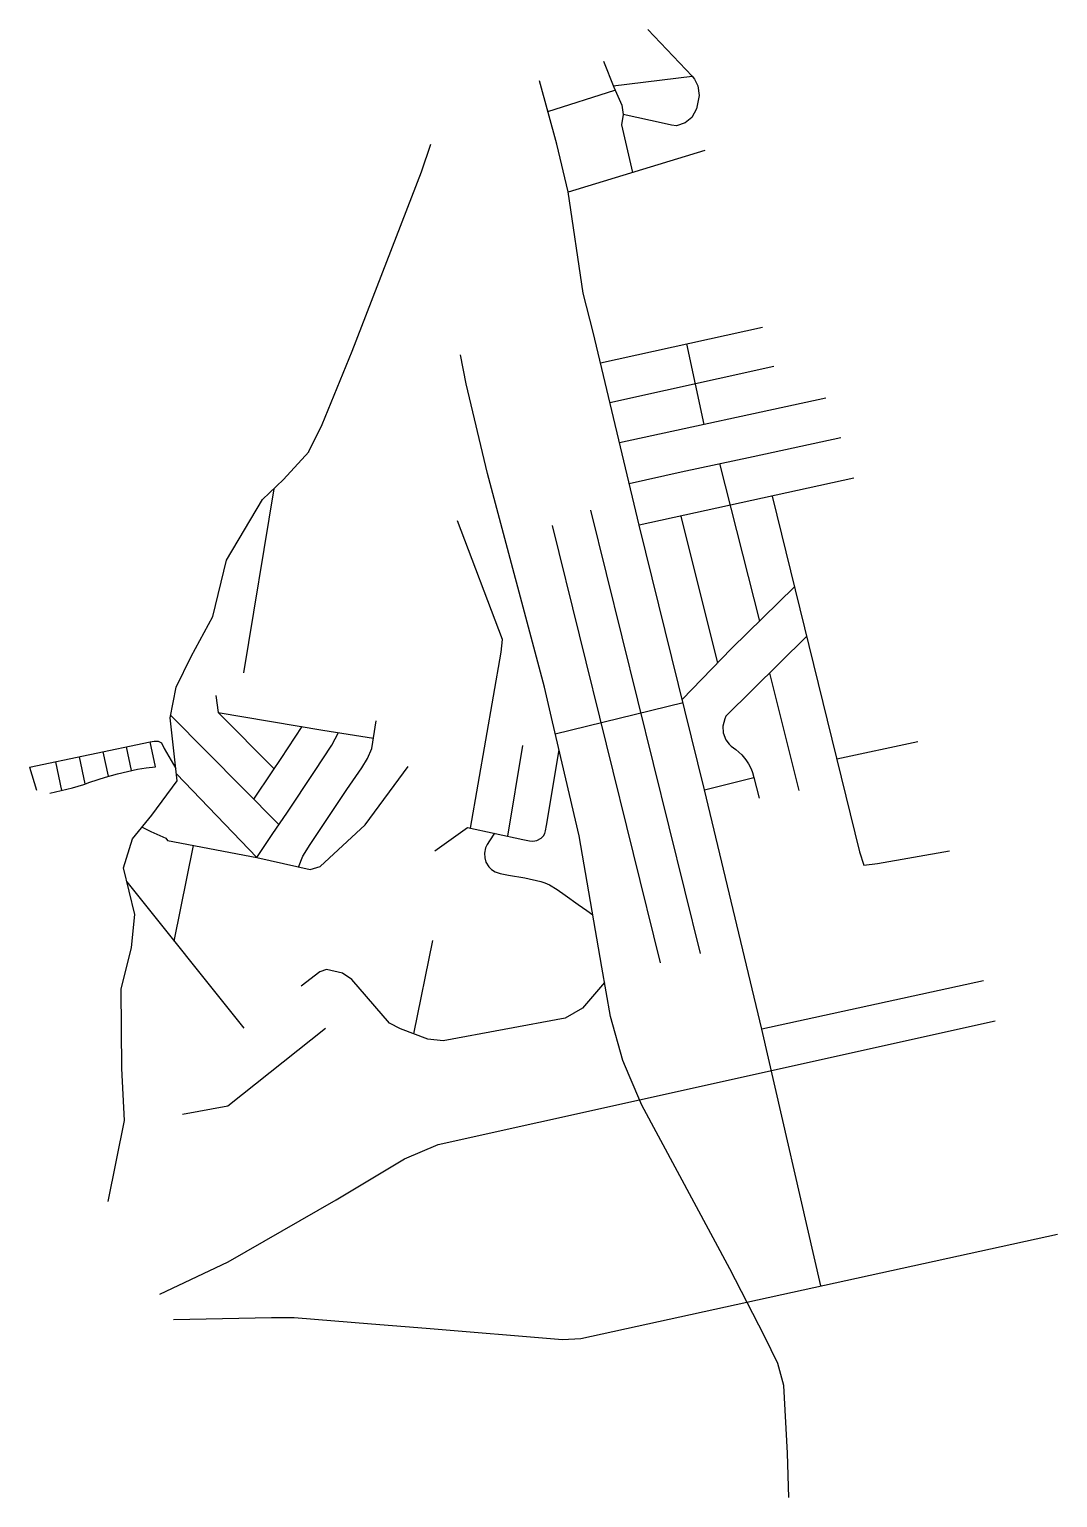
# Model space of a CAD drawing. Header units: metres. Extents: x 337910 to 339411, y 7376808 to 7378952.
import ezdxf

# ---------------------------------------------------------------- set-up
doc = ezdxf.new("R2010")
doc.units = ezdxf.units.M
for name, color, linetype, true_color in [('AVENIDA DAS ARARAS - 22_01_2021 - IND3', 18, 'Continuous', 0x000000), ('AVENIDA EDILÚ - 22_01_2021 - IND60', 18, 'Continuous', 0x000000), ('AVENIDA HUMBERTO DE ALENCAR CASTELO BRANCO - 22_01_2021 - IND39', 18, 'Continuous', 0x000000), ('AVENIDA ISAAC AIZEMBERG - 22_01_2021 - IND28', 18, 'Continuous', 0x000000), ('AVENIDA MOINHO FABRINI - 22_01_2021 - IND4', 18, 'Continuous', 0x000000), ('AVENIDA ROSA AIZEMBERG - 22_01_2021 - IND32', 18, 'Continuous', 0x000000), ('MCT - RUA PERU', 18, 'Continuous', 0x000000), ('PASSAGEM ALM - 22_01_2021 - IND41', 18, 'Continuous', 0x000000), ('RUA 1822 - 22_01_2021 - IND55', 18, 'Continuous', 0x000000), ('RUA ALENCASTRO - 22_01_2021 - IND46', 18, 'Continuous', 0x000000), ('RUA ALZIRA - 22_01_2021 - IND12', 18, 'Continuous', 0x000000), ('RUA ANTONIO CARLOS DE LIMA - 22_01_2021 - IND17', 18, 'Continuous', 0x000000), ('RUA ANTÔNIO PEREIRA DE MATOS - 22_01_2021 - IND15', 18, 'Continuous', 0x000000), ('RUA ANÉSIA - 22_01_2021 - IND16', 18, 'Continuous', 0x000000), ('RUA ARACI - 22_01_2021 - IND13', 18, 'Continuous', 0x000000), ('RUA BOLÍVIA - 22_01_2021 - IND59', 18, 'Continuous', 0x000000), ('RUA BUENO DE PAIVA - 22_01_2021 - IND10', 18, 'Continuous', 0x000000), ('RUA CARLOS AYRES - 22_01_2021 - IND22', 18, 'Continuous', 0x000000), ('RUA COSTA RICA - 22_01_2021 - IND58', 18, 'Continuous', 0x000000), ('RUA CUBA - 22_01_2021 - IND57', 18, 'Continuous', 0x000000), ('RUA CUNHA MATOS - 22_01_2021 - IND24', 18, 'Continuous', 0x000000), ('RUA CÔNEGO LUÍS CATELLI - 22_01_2021 - IND26', 18, 'Continuous', 0x000000), ('RUA DA INDEPENDÊNCIA - 22_01_2021 - IND56', 18, 'Continuous', 0x000000), ('RUA DAS CAMÉLIAS - 22_01_2021 - IND7', 18, 'Continuous', 0x000000), ('RUA DO FICO - 22_01_2021 - IND52', 18, 'Continuous', 0x000000), ('RUA DO GRITO - 22_01_2021 - IND50', 18, 'Continuous', 0x000000), ('RUA DO MANIFESTO - 22_01_2021 - IND53', 18, 'Continuous', 0x000000), ('RUA DOM JOÃO VI - 22_01_2021 - IND48', 18, 'Continuous', 0x000000), ('RUA DONA MARIA I - 22_01_2021 - IND54', 18, 'Continuous', 0x000000), ('RUA DOS BICOS-DE-LACRE - 22_01_2021 - IND1', 18, 'Continuous', 0x000000), ('RUA DOS ESCUDEIROS - 22_01_2021 - IND8', 18, 'Continuous', 0x000000), ('RUA DOS MONTEIROS - 22_01_2021 - IND6', 18, 'Continuous', 0x000000), ('RUA DR. CURT - 22_01_2021 - IND30', 18, 'Continuous', 0x000000), ('RUA ESTÁCIO COIMBRA - 22_01_2021 - IND9', 18, 'Continuous', 0x000000), ('RUA FRANCISCO MANOEL DA SILVA - 22_01_2021 - IND35', 18, 'Continuous', 0x000000), ('RUA GALILÉIA - 22_01_2021 - IND40', 18, 'Continuous', 0x000000), ('RUA GIOVANNI ZECHETTI - 22_01_2021 - IND21', 18, 'Continuous', 0x000000), ('RUA HIPÓLITO JOSÉ DA COSTA - 22_01_2021 - IND33', 18, 'Continuous', 0x000000), ('RUA JOAQUIM SERRA - 22_01_2021 - IND14', 18, 'Continuous', 0x000000), ('RUA JOSÉ CAMPI - 22_01_2021 - IND19', 18, 'Continuous', 0x000000), ('RUA JOSÉ CLEMENTE PEREIRA - 22_01_2021 - IND52', 18, 'Continuous', 0x000000), ('RUA LABATUT - 22_01_2021 - IND49', 18, 'Continuous', 0x000000), ('RUA LAZARO ROSA - 22_01_2021 - IND25', 18, 'Continuous', 0x000000), ('RUA MARIA QUITÉRIA - 22_01_2021 - IND34', 18, 'Continuous', 0x000000), ('RUA MARIA RAMOS - 22_01_2021 - IND31', 18, 'Continuous', 0x000000), ('RUA MELO VIANA - 22_01_2021 - IND6', 18, 'Continuous', 0x000000), ('RUA PIETRO GUAZZELLI - 22_01_2021 - IND18', 18, 'Continuous', 0x000000), ('RUA RAUL QUARESMA - 22_01_2021 - IND29', 18, 'Continuous', 0x000000), ('RUA ROSA E SILVA - 22_01_2021 - IND12', 18, 'Continuous', 0x000000), ('RUA SANTA CLARA - 22_01_2021 - IND42', 18, 'Continuous', 0x000000), ('RUA TATIANA - 22_01_2021 - IND47', 18, 'Continuous', 0x000000), ('RUA VICENTE LEPORACE - 22_01_2021 - IND23', 18, 'Continuous', 0x000000), ('RUA XAVIER MARQUES - 22_01_2021 - IND20', 18, 'Continuous', 0x000000), ('TRAVESSA HAWAÍ - 22_01_2021 - IND44', 18, 'Continuous', 0x000000), ('TRAVESSA KÁTIA - 22_01_2021 - IND45', 18, 'Continuous', 0x000000)]:
    doc.layers.add(name, color=color, linetype=linetype, true_color=true_color)

msp = doc.modelspace()

# ---------------------------------------------------------------- linework, layer by layer
at = {"layer": 'AVENIDA DAS ARARAS - 22_01_2021 - IND3', "linetype": 'Continuous'}
msp.add_lwpolyline([(338120.9, 7377068.5), (338264, 7377071.3), (338296.7, 7377071.2), (338409.9, 7377062.1), (338489.4, 7377055.6), (338688.8, 7377039), (338715.1, 7377040.8), (339411.3, 7377193.1)], dxfattribs=at)
at = {"layer": 'AVENIDA EDILÚ - 22_01_2021 - IND60', "linetype": 'Continuous'}
msp.add_lwpolyline([(338750, 7377560.2), (338717.7, 7377523), (338692.4, 7377508.1), (338514.5, 7377475), (338491.8, 7377477.5), (338452, 7377492.6), (338436.2, 7377500.8), (338381.3, 7377564.7), (338367.5, 7377574.1), (338343.9, 7377579.2), (338334.5, 7377575.8), (338306.9, 7377555)], dxfattribs=at)
at = {"layer": 'AVENIDA HUMBERTO DE ALENCAR CASTELO BRANCO - 22_01_2021 - IND39', "linetype": 'Continuous'}
msp.add_lwpolyline([(338025.4, 7377240.5), (338049.4, 7377358.8), (338045.5, 7377434.8), (338044.3, 7377550.7), (338059.7, 7377611.5), (338064.2, 7377659.6), (338047.7, 7377727.8), (338060.8, 7377770), (338089, 7377804.4), (338126.3, 7377854.7), (338116, 7377946.7), (338124.5, 7377991.2), (338146.7, 7378036.3), (338178.3, 7378094.8), (338198, 7378176.6), (338250.9, 7378265.6), (338281.1, 7378294.6), (338318.1, 7378334.8), (338318.5, 7378335.6), (338338, 7378374.9), (338381.4, 7378481.7), (338482.7, 7378743.7), (338496.3, 7378784.2)], dxfattribs=at)
at = {"layer": 'AVENIDA ISAAC AIZEMBERG - 22_01_2021 - IND28', "linetype": 'Continuous'}
msp.add_lwpolyline([(339019.1, 7376808.4), (339016.9, 7376873.4), (339011.5, 7376972), (339003, 7377004), (338983.6, 7377043.9), (338932.9, 7377142.2), (338804.5, 7377381.4), (338786, 7377424.4), (338776.4, 7377446.6), (338758.6, 7377510.7), (338746.1, 7377582.6), (338713.1, 7377774.2), (338673.9, 7377940.9), (338662.1, 7377991.6), (338579.2, 7378303.1), (338547.8, 7378434.2), (338539.7, 7378476.6)], dxfattribs=at)
at = {"layer": 'AVENIDA MOINHO FABRINI - 22_01_2021 - IND4', "linetype": 'Continuous'}
msp.add_lwpolyline([(339065.5, 7377117.5), (338979.7, 7377492.2), (338895.9, 7377841.7), (338800.6, 7378228), (338733.1, 7378509.5), (338718.8, 7378566.6), (338696.6, 7378714.5), (338680.5, 7378784.1), (338655.1, 7378876.3)], dxfattribs=at)
at = {"layer": 'AVENIDA ROSA AIZEMBERG - 22_01_2021 - IND32', "linetype": 'Continuous'}
msp.add_lwpolyline([(338554.4, 7377785.4), (338599, 7378042.6), (338601.1, 7378061), (338535.5, 7378234.2)], dxfattribs=at)
at = {"layer": 'MCT - RUA PERU', "linetype": 'Continuous'}
msp.add_lwpolyline([(338342.8, 7377493.2), (338200, 7377380), (338133.7, 7377367.8)], dxfattribs=at)
at = {"layer": 'PASSAGEM ALM - 22_01_2021 - IND41', "linetype": 'Continuous'}
msp.add_lwpolyline([(337910.4, 7377874.5), (337920.8, 7377841.3)], dxfattribs=at)
at = {"layer": 'RUA 1822 - 22_01_2021 - IND55', "linetype": 'Continuous'}
msp.add_lwpolyline([(338303.4, 7377728.9), (338309.4, 7377744.7), (338320.1, 7377761.6), (338373.6, 7377841.9), (338395.8, 7377873.8), (338404, 7377887.3), (338410.3, 7377901.8), (338416.4, 7377942.4)], dxfattribs=at)
at = {"layer": 'RUA ALENCASTRO - 22_01_2021 - IND46', "linetype": 'Continuous'}
msp.add_lwpolyline([(337983.3, 7377889.8), (337991.5, 7377850.1)], dxfattribs=at)
at = {"layer": 'RUA ALZIRA - 22_01_2021 - IND12', "linetype": 'Continuous'}
msp.add_lwpolyline([(338997.1, 7378459.4), (338757.8, 7378406.4)], dxfattribs=at)
at = {"layer": 'RUA ANTONIO CARLOS DE LIMA - 22_01_2021 - IND17', "linetype": 'Continuous'}
msp.add_lwpolyline([(338861.1, 7378241.2), (338914.7, 7378026.6)], dxfattribs=at)
at = {"layer": 'RUA ANTÔNIO PEREIRA DE MATOS - 22_01_2021 - IND15', "linetype": 'Continuous'}
msp.add_lwpolyline([(339113.8, 7378296.5), (338800.6, 7378227.9)], dxfattribs=at)
at = {"layer": 'RUA ANÉSIA - 22_01_2021 - IND16', "linetype": 'Continuous'}
msp.add_lwpolyline([(338869.7, 7378492.7), (338894.9, 7378374.9)], dxfattribs=at)
at = {"layer": 'RUA ARACI - 22_01_2021 - IND13', "linetype": 'Continuous'}
msp.add_lwpolyline([(339073, 7378413.2), (338771.8, 7378348.3)], dxfattribs=at)
at = {"layer": 'RUA BOLÍVIA - 22_01_2021 - IND59', "linetype": 'Continuous'}
msp.add_lwpolyline([(338498.7, 7377621.5), (338471.2, 7377485.3)], dxfattribs=at)
at = {"layer": 'RUA BUENO DE PAIVA - 22_01_2021 - IND10', "linetype": 'Continuous'}
msp.add_lwpolyline([(338896.4, 7378775), (338696.6, 7378714)], dxfattribs=at)
at = {"layer": 'RUA CARLOS AYRES - 22_01_2021 - IND22', "linetype": 'Continuous'}
msp.add_lwpolyline([(338994.4, 7378270.4), (339122.3, 7377751.3), (339128.2, 7377731.4)], dxfattribs=at)
at = {"layer": 'RUA COSTA RICA - 22_01_2021 - IND58', "linetype": 'Continuous'}
msp.add_lwpolyline([(338052.6, 7377707.4), (338223.5, 7377493.8)], dxfattribs=at)
at = {"layer": 'RUA CUBA - 22_01_2021 - IND57', "linetype": 'Continuous'}
msp.add_lwpolyline([(338122, 7377620.7), (338150, 7377760.4)], dxfattribs=at)
at = {"layer": 'RUA CUNHA MATOS - 22_01_2021 - IND24', "linetype": 'Continuous'}
msp.add_lwpolyline([(339207.2, 7377911.7), (339089, 7377886.3)], dxfattribs=at)
at = {"layer": 'RUA CÔNEGO LUÍS CATELLI - 22_01_2021 - IND26', "linetype": 'Continuous'}
msp.add_lwpolyline([(339303, 7377562.8), (338979.7, 7377492.2)], dxfattribs=at)
at = {"layer": 'RUA DA INDEPENDÊNCIA - 22_01_2021 - IND56', "linetype": 'Continuous'}
msp.add_lwpolyline([(338074.9, 7377787.2), (338087.7, 7377780.6), (338109.4, 7377771.1), (338112.2, 7377767.7), (338242.5, 7377742.6), (338320.3, 7377725.1), (338335, 7377729.9), (338400.6, 7377790.7), (338463.3, 7377875.4)], dxfattribs=at)
at = {"layer": 'RUA DAS CAMÉLIAS - 22_01_2021 - IND7', "linetype": 'Continuous'}
msp.add_lwpolyline([(338813.1, 7378951.6), (338877.8, 7378883.2), (338881.3, 7378879), (338885.9, 7378869.4), (338888.2, 7378855.1), (338884.4, 7378835.6), (338877.3, 7378823), (338867.7, 7378815), (338855.2, 7378811), (338847.7, 7378811.7), (338837.1, 7378814.3), (338776.9, 7378827.6)], dxfattribs=at)
at = {"layer": 'RUA DO FICO - 22_01_2021 - IND52', "linetype": 'Continuous'}
msp.add_lwpolyline([(338182.8, 7377979.2), (338185.9, 7377954.4), (338267.7, 7377872.2)], dxfattribs=at)
at = {"layer": 'RUA DO GRITO - 22_01_2021 - IND50', "linetype": 'Continuous'}
msp.add_lwpolyline([(338185.9, 7377954.4), (338338.7, 7377928.9), (338412.6, 7377917.2)], dxfattribs=at)
at = {"layer": 'RUA DO MANIFESTO - 22_01_2021 - IND53', "linetype": 'Continuous'}
msp.add_lwpolyline([(338267, 7378281), (338223.2, 7378012.5)], dxfattribs=at)
at = {"layer": 'RUA DOM JOÃO VI - 22_01_2021 - IND48', "linetype": 'Continuous'}
msp.add_lwpolyline([(338125.2, 7377864.7), (338242.5, 7377742.6)], dxfattribs=at)
at = {"layer": 'RUA DONA MARIA I - 22_01_2021 - IND54', "linetype": 'Continuous'}
msp.add_lwpolyline([(338116.7, 7377950), (338274.7, 7377790.9)], dxfattribs=at)
at = {"layer": 'RUA DOS BICOS-DE-LACRE - 22_01_2021 - IND1', "linetype": 'Continuous'}
msp.add_lwpolyline([(338100.7, 7377105.4), (338200.5, 7377152.8), (338358.1, 7377243), (338458.1, 7377303), (338507.2, 7377324.1), (338801.2, 7377389.1), (339319.9, 7377504.6)], dxfattribs=at)
at = {"layer": 'RUA DOS ESCUDEIROS - 22_01_2021 - IND8', "linetype": 'Continuous'}
msp.add_lwpolyline([(338748.6, 7378905.3), (338763.3, 7378867.1), (338775.3, 7378840.8), (338776.9, 7378827.6)], dxfattribs=at)
at = {"layer": 'RUA DOS MONTEIROS - 22_01_2021 - IND6', "linetype": 'Continuous'}
msp.add_lwpolyline([(338667.4, 7378831.6), (338765.2, 7378863)], dxfattribs=at)
at = {"layer": 'RUA DR. CURT - 22_01_2021 - IND30', "linetype": 'Continuous'}
msp.add_lwpolyline([(338673.4, 7378227.2), (338831.3, 7377589.1)], dxfattribs=at)
at = {"layer": 'RUA ESTÁCIO COIMBRA - 22_01_2021 - IND9', "linetype": 'Continuous'}
msp.add_lwpolyline([(338776.9, 7378827.6), (338774.6, 7378812.5), (338790.7, 7378742.7)], dxfattribs=at)
at = {"layer": 'RUA FRANCISCO MANOEL DA SILVA - 22_01_2021 - IND35', "linetype": 'Continuous'}
msp.add_lwpolyline([(338502.4, 7377752.7), (338549.9, 7377786.4), (338630.8, 7377769.3), (338640.3, 7377767.3), (338645.2, 7377766.7), (338651.1, 7377767.6), (338657.2, 7377770.8), (338660.9, 7377774.6), (338662.8, 7377777.8), (338664, 7377781.8), (338665.3, 7377789.7), (338683.5, 7377900)], dxfattribs=at)
at = {"layer": 'RUA GALILÉIA - 22_01_2021 - IND40', "linetype": 'Continuous'}
msp.add_lwpolyline([(337910.4, 7377874.5), (338086.6, 7377911.6), (338092.8, 7377912.8), (338098.6, 7377912.8), (338103.1, 7377910.4), (338107.3, 7377902.1), (338124.3, 7377872.5)], dxfattribs=at)
at = {"layer": 'RUA GIOVANNI ZECHETTI - 22_01_2021 - IND21', "linetype": 'Continuous'}
msp.add_lwpolyline([(339044.9, 7378065.3), (338926.9, 7377948.9), (338925.4, 7377945.4), (338922.6, 7377934.7), (338923, 7377924.9), (338926.9, 7377914.6), (338931.7, 7377908.2), (338934.9, 7377905.2), (338941.7, 7377900.6), (338950.4, 7377892.6), (338956.3, 7377885.5), (338960.1, 7377879.7), (338963.8, 7377872.4), (338965.8, 7377867.1), (338967.7, 7377859.7), (338975.6, 7377829.6)], dxfattribs=at)
at = {"layer": 'RUA HIPÓLITO JOSÉ DA COSTA - 22_01_2021 - IND33', "linetype": 'Continuous'}
msp.add_lwpolyline([(338589.2, 7377778.1), (338582.2, 7377767.3), (338578.6, 7377761.7), (338576.2, 7377756.7), (338574.7, 7377749.1), (338575, 7377742.4), (338576.9, 7377735.9), (338581, 7377729), (338585.1, 7377725.1), (338590.2, 7377721.8), (338597.6, 7377719.4), (338609.8, 7377717.2), (338633.7, 7377712.9), (338656.8, 7377707.9), (338662.8, 7377705.8), (338669.6, 7377702.8), (338680.8, 7377695.9), (338692.6, 7377687.6), (338711.3, 7377674.3), (338724.2, 7377665.2), (338733, 7377658.9)], dxfattribs=at)
at = {"layer": 'RUA JOAQUIM SERRA - 22_01_2021 - IND14', "linetype": 'Continuous'}
msp.add_lwpolyline([(338786.1, 7378288.6), (338861.8, 7378306), (338967.1, 7378328.2), (339094.6, 7378356.1)], dxfattribs=at)
at = {"layer": 'RUA JOSÉ CAMPI - 22_01_2021 - IND19', "linetype": 'Continuous'}
msp.add_lwpolyline([(338863.4, 7377973.6), (338935.3, 7378047.8), (339027, 7378138)], dxfattribs=at)
at = {"layer": 'RUA JOSÉ CLEMENTE PEREIRA - 22_01_2021 - IND52', "linetype": 'Continuous'}
msp.add_lwpolyline([(338237.8, 7377828), (338264.9, 7377868), (338277.9, 7377887.5), (338308.6, 7377933.9)], dxfattribs=at)
at = {"layer": 'RUA LABATUT - 22_01_2021 - IND49', "linetype": 'Continuous'}
msp.add_lwpolyline([(338242.5, 7377742.6), (338265.7, 7377777.9), (338286.1, 7377807.5), (338326.4, 7377868.4), (338352, 7377906.6), (338361.6, 7377925.3)], dxfattribs=at)
at = {"layer": 'RUA LAZARO ROSA - 22_01_2021 - IND25', "linetype": 'Continuous'}
msp.add_lwpolyline([(338990.9, 7378012), (339033.6, 7377840.7)], dxfattribs=at)
at = {"layer": 'RUA MARIA QUITÉRIA - 22_01_2021 - IND34', "linetype": 'Continuous'}
msp.add_lwpolyline([(338630.4, 7377906.5), (338608.2, 7377774.1)], dxfattribs=at)
at = {"layer": 'RUA MARIA RAMOS - 22_01_2021 - IND31', "linetype": 'Continuous'}
msp.add_lwpolyline([(338678.1, 7377923.1), (338864.5, 7377969)], dxfattribs=at)
at = {"layer": 'RUA MELO VIANA - 22_01_2021 - IND6', "linetype": 'Continuous'}
msp.add_lwpolyline([(338762.5, 7378869.2), (338877.8, 7378883.2)], dxfattribs=at)
at = {"layer": 'RUA PIETRO GUAZZELLI - 22_01_2021 - IND18', "linetype": 'Continuous'}
msp.add_lwpolyline([(338917.8, 7378317.8), (338976, 7378087.8)], dxfattribs=at)
at = {"layer": 'RUA RAUL QUARESMA - 22_01_2021 - IND29', "linetype": 'Continuous'}
msp.add_lwpolyline([(338729.5, 7378249.8), (338889.6, 7377602.7)], dxfattribs=at)
at = {"layer": 'RUA ROSA E SILVA - 22_01_2021 - IND12', "linetype": 'Continuous'}
msp.add_lwpolyline([(338743.8, 7378465), (338980.3, 7378517)], dxfattribs=at)
at = {"layer": 'RUA SANTA CLARA - 22_01_2021 - IND42', "linetype": 'Continuous'}
msp.add_lwpolyline([(337940.1, 7377836.8), (337973.3, 7377844.3), (337989.9, 7377849.4), (337998.6, 7377852.8), (338021.4, 7377860.3), (338039, 7377864.9), (338068.1, 7377871.6), (338080.7, 7377873.8), (338094.5, 7377875.1), (338086.6, 7377911.6)], dxfattribs=at)
at = {"layer": 'RUA TATIANA - 22_01_2021 - IND47', "linetype": 'Continuous'}
msp.add_lwpolyline([(337948.5, 7377882.6), (337957.4, 7377840.7)], dxfattribs=at)
at = {"layer": 'RUA VICENTE LEPORACE - 22_01_2021 - IND23', "linetype": 'Continuous'}
msp.add_lwpolyline([(339128.2, 7377731.4), (339148.4, 7377734.1), (339253.3, 7377752.3)], dxfattribs=at)
at = {"layer": 'RUA XAVIER MARQUES - 22_01_2021 - IND20', "linetype": 'Continuous'}
msp.add_lwpolyline([(338895.9, 7377841.7), (338967.7, 7377859.7)], dxfattribs=at)
at = {"layer": 'TRAVESSA HAWAÍ - 22_01_2021 - IND44', "linetype": 'Continuous'}
msp.add_lwpolyline([(338051.8, 7377904.3), (338059.1, 7377869.6)], dxfattribs=at)
at = {"layer": 'TRAVESSA KÁTIA - 22_01_2021 - IND45', "linetype": 'Continuous'}
msp.add_lwpolyline([(338017.4, 7377897), (338025.2, 7377861.3)], dxfattribs=at)

doc.saveas('drawing.dxf')
